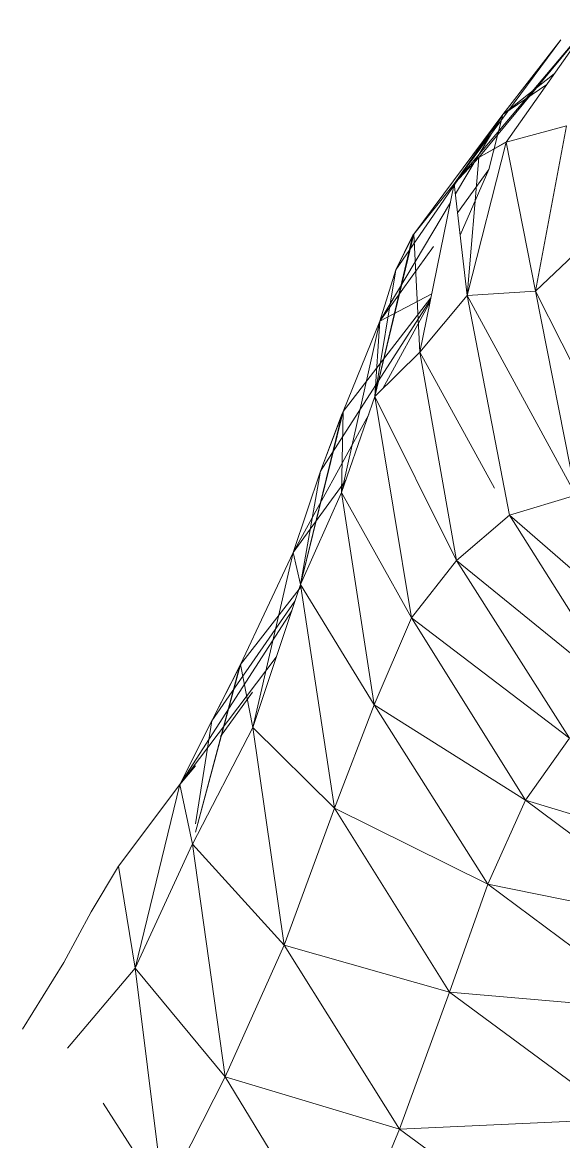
# Model space of a CAD drawing. Header units: millimetres. Extents: x -8546 to 211781, y -3000 to 31870.
# Drawn here: x -4419.98 to -4403.46, y 2694.8 to 2728.93 of the extents above; entities that cross this region are included whole.
import ezdxf

# ---------------------------------------------------------------- set-up
doc = ezdxf.new("R2010")
doc.units = ezdxf.units.MM
doc.layers.add('G-IMPT', color=8, linetype='Continuous', lineweight=9)
doc.layers.add('I-FURN', color=30, linetype='Continuous', lineweight=9)

# ---------------------------------------------------------------- blocks, each defined once
blk = doc.blocks.new('Artificial banana plant 1500mm - Family 4__C1-728657-Begane grond')
at = {"layer": 'G-IMPT'}
for p, q in [((5.962, 67.135), (10.122, 72.057)), ((5.962, 67.135), (10.122, 72.057)), ((6.712, 67.939), (10.122, 72.057)), ((6.712, 67.939), (10.122, 72.057)), ((7.552, 68.408), (10.122, 72.057)), ((7.552, 68.408), (10.122, 72.057)), ((5.962, 67.135), (9.212, 71.521)), ((5.962, 67.135), (9.212, 71.521)), ((7.442, 69.252), (9.212, 71.521)), ((7.442, 69.252), (9.212, 71.521)), ((7.442, 69.252), (9.018, 70.49)), ((7.442, 69.252), (9.018, 70.49)), ((7.442, 69.252), (8.788, 70.162)), ((7.442, 69.252), (8.788, 70.162)), ((4.182, 64.514), (7.442, 69.252)), ((4.182, 64.514), (7.442, 69.252)), ((4.732, 65.603), (7.442, 69.252)), ((4.732, 65.603), (7.442, 69.252)), ((7.442, 69.252), (5.962, 67.135)), ((7.442, 69.252), (5.962, 67.135)), ((5.999, 66.824), (7.442, 69.252)), ((5.999, 66.824), (7.442, 69.252)), ((7.022, 67.575), (7.442, 69.252)), ((7.022, 67.575), (7.442, 69.252)), ((7.552, 68.408), (9.392, 68.904)), ((7.552, 68.408), (9.392, 68.904)), ((8.442, 63.861), (9.392, 68.904)), ((8.442, 63.861), (9.392, 68.904)), ((7.552, 68.408), (6.362, 63.733)), ((7.552, 68.408), (6.362, 63.733)), ((7.552, 68.408), (6.712, 67.939)), ((7.552, 68.408), (6.712, 67.939)), ((7.552, 68.408), (6.712, 67.939)), ((7.522, 68.392), (6.712, 67.939)), ((6.712, 67.939), (7.522, 68.392)), ((6.712, 67.939), (7.522, 68.392)), ((7.552, 68.408), (7.522, 68.392)), ((7.552, 68.408), (8.442, 63.861)), ((7.552, 68.408), (8.442, 63.861)), ((6.712, 67.939), (5.962, 67.135)), ((6.712, 67.939), (5.962, 67.135)), ((6.712, 67.939), (6.362, 63.733)), ((6.712, 67.939), (6.362, 63.733)), ((6.066, 66.247), (7.022, 67.575)), ((6.066, 66.247), (7.022, 67.575)), ((6.146, 65.567), (7.022, 67.575)), ((6.146, 65.567), (7.022, 67.575)), ((4.732, 65.603), (5.962, 67.135)), ((4.732, 65.603), (5.962, 67.135)), ((4.912, 61.998), (5.962, 67.135)), ((4.912, 61.998), (5.962, 67.135)), ((5.962, 67.135), (6.362, 63.733)), ((5.962, 67.135), (6.362, 63.733)), ((3.692, 62.945), (5.846, 66.568)), ((3.692, 62.945), (5.846, 66.568)), ((4.732, 65.603), (3.542, 60.645)), ((4.732, 65.603), (3.542, 60.645)), ((4.702, 65.563), (3.542, 60.645)), ((4.702, 65.563), (3.542, 60.645)), ((4.182, 64.514), (4.732, 65.603)), ((4.182, 64.514), (4.732, 65.603)), ((4.182, 64.514), (4.732, 65.603)), ((4.182, 64.514), (4.702, 65.563)), ((4.182, 64.514), (4.702, 65.563)), ((4.182, 64.514), (4.702, 65.563)), ((4.732, 65.603), (4.702, 65.563)), ((4.702, 65.563), (4.732, 65.603)), ((4.702, 65.563), (4.732, 65.603)), ((4.732, 65.603), (4.912, 61.998)), ((4.732, 65.603), (4.912, 61.998)), ((3.692, 62.945), (5.331, 65.224)), ((3.692, 62.945), (5.331, 65.224)), ((8.442, 63.861), (9.802, 65.156)), ((8.442, 63.861), (9.802, 65.156)), ((4.182, 64.514), (3.542, 60.645)), ((4.182, 64.514), (3.542, 60.645)), ((4.182, 64.514), (3.692, 62.945)), ((4.182, 64.514), (3.692, 62.945)), ((6.362, 63.733), (8.442, 63.861)), ((6.362, 63.733), (8.442, 63.861)), ((9.672, 57.64), (8.442, 63.861)), ((9.672, 57.64), (8.442, 63.861)), ((8.442, 63.861), (11.092, 58.623)), ((8.442, 63.861), (11.092, 58.623)), ((1.882, 58.372), (5.239, 63.6)), ((1.882, 58.372), (5.239, 63.6)), ((5.251, 63.655), (2.572, 60.194)), ((5.251, 63.655), (2.572, 60.194)), ((5.275, 63.776), (3.692, 62.945)), ((5.275, 63.776), (3.692, 62.945)), ((3.773, 60.873), (5.226, 63.533)), ((3.773, 60.873), (5.226, 63.533)), ((4.912, 61.998), (6.362, 63.733)), ((4.912, 61.998), (6.362, 63.733)), ((7.652, 57.025), (6.362, 63.733)), ((7.652, 57.025), (6.362, 63.733)), ((6.362, 63.733), (9.672, 57.64)), ((6.362, 63.733), (9.672, 57.64)), ((2.522, 57.723), (3.692, 62.945)), ((2.522, 57.723), (3.692, 62.945)), ((2.572, 60.194), (3.692, 62.945)), ((2.572, 60.194), (3.692, 62.945)), ((3.692, 62.945), (3.542, 60.645)), ((3.692, 62.945), (3.542, 60.645)), ((3.542, 60.645), (4.912, 61.998)), ((3.542, 60.645), (4.912, 61.998)), ((6.032, 55.643), (4.912, 61.998)), ((6.032, 55.643), (4.912, 61.998)), ((4.912, 61.998), (7.196, 57.853)), ((4.912, 61.998), (7.196, 57.853)), ((2.522, 57.723), (3.542, 60.645)), ((2.522, 57.723), (3.542, 60.645)), ((4.662, 53.898), (3.542, 60.645)), ((4.662, 53.898), (3.542, 60.645)), ((3.542, 60.645), (6.032, 55.643)), ((3.542, 60.645), (6.032, 55.643)), ((1.052, 55.889), (3.353, 60.104)), ((1.052, 55.889), (3.353, 60.104)), ((1.272, 54.917), (2.572, 60.194)), ((1.272, 54.917), (2.572, 60.194)), ((1.272, 54.917), (2.542, 60.126)), ((1.272, 54.917), (2.542, 60.126)), ((1.882, 58.372), (2.572, 60.194)), ((1.882, 58.372), (2.572, 60.194)), ((1.882, 58.372), (2.542, 60.126)), ((1.882, 58.372), (2.542, 60.126)), ((2.522, 57.723), (2.572, 60.194)), ((2.522, 57.723), (2.572, 60.194)), ((2.572, 60.194), (2.542, 60.126)), ((2.572, 60.194), (2.542, 60.126)), ((1.052, 55.889), (1.882, 58.372)), ((1.052, 55.889), (1.882, 58.372)), ((1.272, 54.917), (1.882, 58.372)), ((1.272, 54.917), (1.882, 58.372)), ((1.052, 55.889), (2.654, 58.101)), ((1.052, 55.889), (2.654, 58.101)), ((1.272, 54.917), (2.522, 57.723)), ((1.272, 54.917), (2.522, 57.723)), ((3.522, 51.243), (2.522, 57.723)), ((3.522, 51.243), (2.522, 57.723)), ((2.522, 57.723), (4.662, 53.898)), ((2.522, 57.723), (4.662, 53.898)), ((7.652, 57.025), (9.672, 57.64)), ((7.652, 57.025), (9.672, 57.64)), ((6.032, 55.643), (7.652, 57.025)), ((6.032, 55.643), (7.652, 57.025)), ((11.142, 51.492), (7.652, 57.025)), ((11.142, 51.492), (7.652, 57.025)), ((7.652, 57.025), (13.102, 52.292)), ((7.652, 57.025), (13.102, 52.292)), ((-0.558, 52.48), (1.052, 55.889)), ((-0.558, 52.48), (1.052, 55.889)), ((-0.188, 50.554), (1.052, 55.889)), ((-0.188, 50.554), (1.052, 55.889)), ((1.052, 55.889), (1.272, 54.917)), ((1.052, 55.889), (1.272, 54.917)), ((4.662, 53.898), (6.032, 55.643)), ((4.662, 53.898), (6.032, 55.643)), ((9.482, 50.227), (6.032, 55.643)), ((9.482, 50.227), (6.032, 55.643)), ((6.032, 55.643), (11.142, 51.492)), ((6.032, 55.643), (11.142, 51.492)), ((-0.558, 52.48), (1.303, 54.867)), ((-0.558, 52.48), (1.303, 54.867)), ((-0.188, 50.554), (1.272, 54.917)), ((-0.188, 50.554), (1.272, 54.917)), ((2.312, 48.097), (1.272, 54.917)), ((2.312, 48.097), (1.272, 54.917)), ((1.272, 54.917), (3.522, 51.243)), ((1.272, 54.917), (3.522, 51.243)), ((-1.438, 50.756), (1.102, 54.41)), ((-1.438, 50.756), (1.102, 54.41)), ((-2.408, 48.822), (1.002, 54.112)), ((-2.408, 48.822), (1.002, 54.112)), ((3.522, 51.243), (4.662, 53.898)), ((3.522, 51.243), (4.662, 53.898)), ((8.142, 48.344), (4.662, 53.898)), ((8.142, 48.344), (4.662, 53.898)), ((4.662, 53.898), (9.482, 50.227)), ((4.662, 53.898), (9.482, 50.227)), ((-2.408, 48.822), (0.53, 52.701)), ((-2.408, 48.822), (0.53, 52.701)), ((-0.558, 52.48), (-1.931, 47.362)), ((-0.558, 52.48), (-1.931, 47.362)), ((-0.588, 52.41), (-1.931, 47.365)), ((-0.588, 52.41), (-1.931, 47.365)), ((-0.558, 52.48), (-1.438, 50.756)), ((-0.558, 52.48), (-1.438, 50.756)), ((-0.558, 52.48), (-1.438, 50.756)), ((-0.588, 52.41), (-1.438, 50.756)), ((-1.438, 50.756), (-0.588, 52.41)), ((-1.438, 50.756), (-0.588, 52.41)), ((-0.558, 52.48), (-0.588, 52.41)), ((-0.558, 52.48), (-0.588, 52.41)), ((-0.558, 52.48), (-0.588, 52.41)), ((-0.558, 52.48), (-0.188, 50.554)), ((-0.558, 52.48), (-0.188, 50.554)), ((-1.168, 50.278), (-0.198, 51.628)), ((-1.168, 50.278), (-0.198, 51.628)), ((2.312, 48.097), (3.522, 51.243)), ((2.312, 48.097), (3.522, 51.243)), ((6.992, 45.778), (3.522, 51.243)), ((6.992, 45.778), (3.522, 51.243)), ((3.522, 51.243), (8.142, 48.344)), ((3.522, 51.243), (8.142, 48.344)), ((-1.438, 50.756), (-2.408, 48.822)), ((-1.438, 50.756), (-2.408, 48.822)), ((-2.028, 47.001), (-0.188, 50.554)), ((-2.028, 47.001), (-0.188, 50.554)), ((-1.438, 50.756), (-1.931, 47.617)), ((-1.438, 50.756), (-1.931, 47.617)), ((0.772, 43.913), (-0.188, 50.554)), ((0.772, 43.913), (-0.188, 50.554)), ((-0.188, 50.554), (2.312, 48.097)), ((-0.188, 50.554), (2.312, 48.097)), ((8.142, 48.344), (9.482, 50.227)), ((8.142, 48.344), (9.482, 50.227)), ((-1.931, 49.382), (-2.408, 48.822)), ((-1.931, 49.382), (-2.408, 48.822)), ((-4.288, 46.324), (-2.408, 48.822)), ((-4.288, 46.324), (-2.408, 48.822)), ((-3.778, 43.213), (-2.408, 48.822)), ((-3.778, 43.213), (-2.408, 48.822)), ((-2.408, 48.822), (-2.028, 47.001)), ((-2.408, 48.822), (-2.028, 47.001)), ((6.992, 45.778), (8.142, 48.344)), ((6.992, 45.778), (8.142, 48.344)), ((13.262, 44.504), (8.142, 48.344)), ((13.262, 44.504), (8.142, 48.344)), ((8.142, 48.344), (14.562, 46.382)), ((8.142, 48.344), (14.562, 46.382)), ((0.772, 43.913), (2.312, 48.097)), ((0.772, 43.913), (2.312, 48.097)), ((5.822, 42.486), (2.312, 48.097)), ((5.822, 42.486), (2.312, 48.097)), ((2.312, 48.097), (6.992, 45.778)), ((2.312, 48.097), (6.992, 45.778)), ((-3.778, 43.213), (-2.034, 46.988)), ((-3.778, 43.213), (-2.034, 46.988)), ((-1.028, 39.898), (-2.028, 47.001)), ((-1.028, 39.898), (-2.028, 47.001)), ((-2.028, 47.001), (0.772, 43.913)), ((-2.028, 47.001), (0.772, 43.913)), ((-5.118, 44.939), (-4.288, 46.324)), ((-5.118, 44.939), (-4.288, 46.324)), ((-3.778, 43.213), (-4.288, 46.324)), ((-3.778, 43.213), (-4.288, 46.324)), ((5.822, 42.486), (6.992, 45.778)), ((5.822, 42.486), (6.992, 45.778)), ((12.162, 41.932), (6.992, 45.778)), ((12.162, 41.932), (6.992, 45.778)), ((6.992, 45.778), (13.262, 44.504)), ((6.992, 45.778), (13.262, 44.504)), ((-5.948, 43.39), (-5.118, 44.939)), ((-5.948, 43.39), (-5.118, 44.939)), ((-1.028, 39.898), (0.772, 43.913)), ((-1.028, 39.898), (0.772, 43.913)), ((4.292, 38.307), (0.772, 43.913)), ((4.292, 38.307), (0.772, 43.913)), ((0.772, 43.913), (5.822, 42.486)), ((0.772, 43.913), (5.822, 42.486)), ((-7.218, 41.361), (-5.948, 43.39)), ((-7.218, 41.361), (-5.948, 43.39)), ((-5.838, 40.776), (-3.778, 43.213)), ((-5.838, 40.776), (-3.778, 43.213)), ((-2.898, 36.229), (-3.778, 43.213)), ((-2.898, 36.229), (-3.778, 43.213)), ((-3.778, 43.213), (-1.028, 39.898)), ((-3.778, 43.213), (-1.028, 39.898)), ((4.292, 38.307), (5.822, 42.486)), ((4.292, 38.307), (5.822, 42.486)), ((11.052, 38.622), (5.822, 42.486)), ((11.052, 38.622), (5.822, 42.486)), ((5.822, 42.486), (12.162, 41.932)), ((5.822, 42.486), (12.162, 41.932)), ((-2.898, 36.229), (-1.028, 39.898)), ((-2.898, 36.229), (-1.028, 39.898)), ((2.532, 34.088), (-1.028, 39.898)), ((2.532, 34.088), (-1.028, 39.898)), ((-1.028, 39.898), (4.292, 38.307)), ((-1.028, 39.898), (4.292, 38.307)), ((-4.754, 39.099), (-2.898, 36.229)), ((-4.754, 39.099), (-2.898, 36.229)), ((4.292, 38.307), (11.052, 38.622)), ((4.292, 38.307), (11.052, 38.622)), ((2.532, 34.088), (4.292, 38.307)), ((2.532, 34.088), (4.292, 38.307)), ((9.602, 34.415), (4.292, 38.307)), ((9.602, 34.415), (4.292, 38.307))]:
    blk.add_line(p, q, dxfattribs=at)
blk = doc.blocks.new('Artificial banana plant 1500mm - Family 4__C2-728658-Begane grond')
blk.add_blockref('Artificial banana plant 1500mm - Family 4__C1-728657-Begane grond', (0, 0))
blk = doc.blocks.new('Artificial banana plant 1500mm - Family 4-728656-Begane grond')
blk.add_blockref('Artificial banana plant 1500mm - Family 4__C2-728658-Begane grond', (0, 0))
blk = doc.blocks.new('Artificial banana plant 1500mm - Ny märkning-728662-Begane grond')
blk.add_blockref('Artificial banana plant 1500mm - Family 4-728656-Begane grond', (0, 0))

msp = doc.modelspace()

# ---------------------------------------------------------------- block references
at = {"layer": 'I-FURN'}
msp.add_blockref('Artificial banana plant 1500mm - Ny märkning-728662-Begane grond', (-4412.758, 2656.875), dxfattribs=at)

doc.saveas('drawing.dxf')
